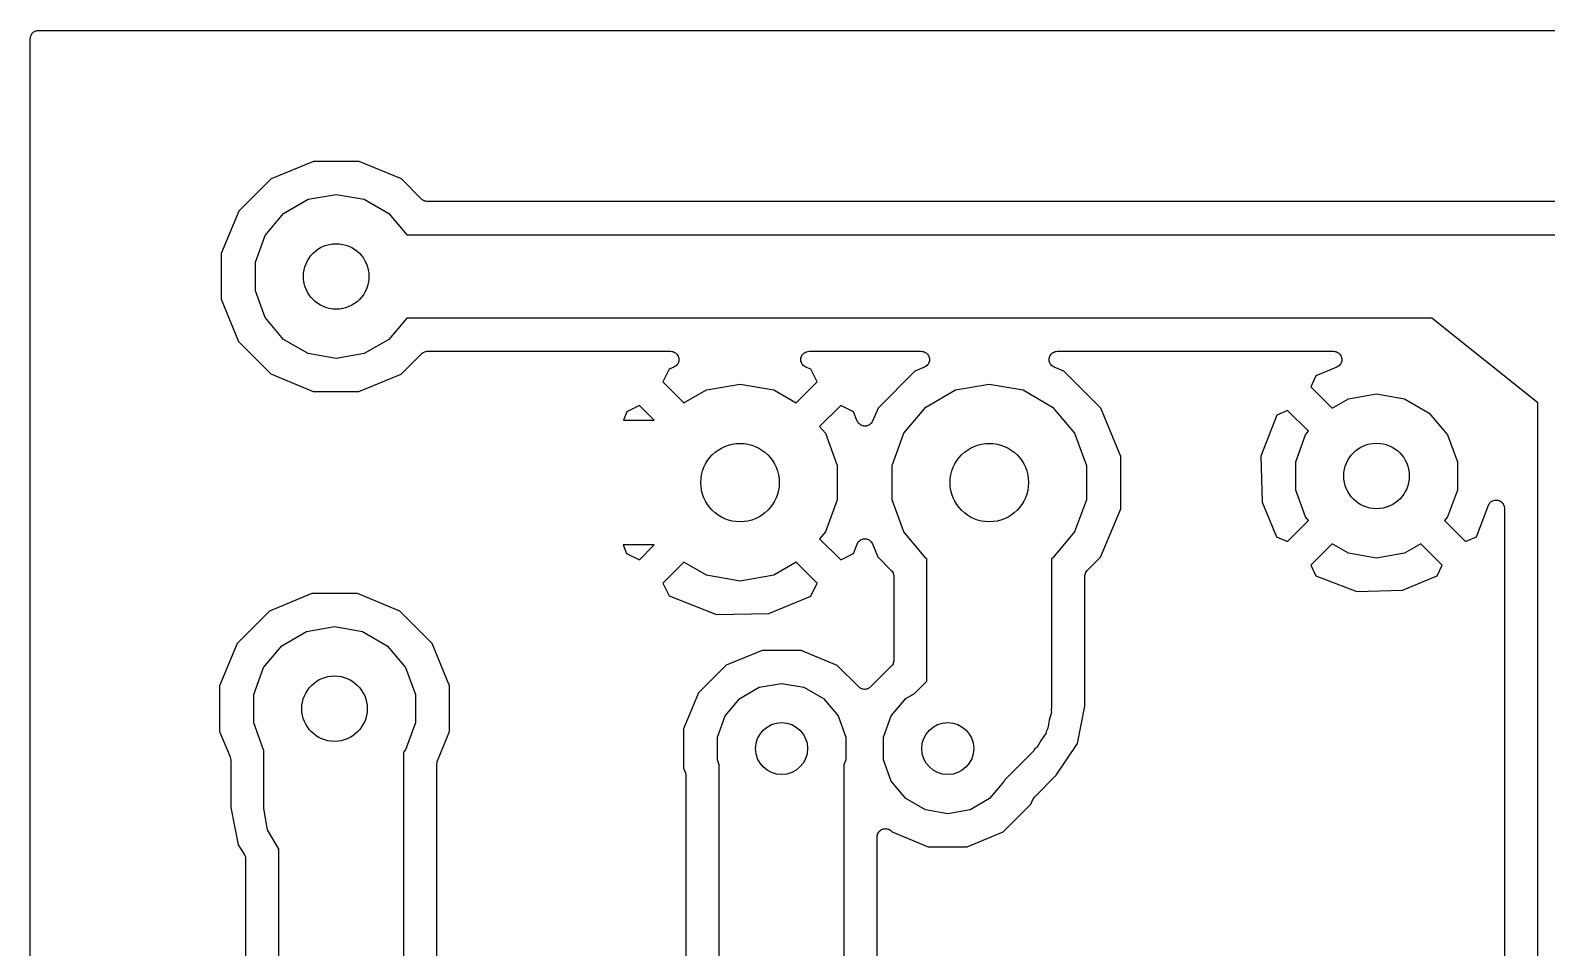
# Model space of a CAD drawing. Extents: x 74 to 224, y -146 to -46.
# Drawn here: x 175.46 to 198.64, y -60.19 to -46.18 of the extents above; entities that cross this region are included whole.
import ezdxf

# ---------------------------------------------------------------- set-up
doc = ezdxf.new("R2010")
doc.units = 0
doc.header["$MEASUREMENT"] = 0
doc.layers.add('BLACK', color=7, linetype='CONTINUOUS')

msp = doc.modelspace()

# ---------------------------------------------------------------- linework, layer by layer
at = {"layer": 'Black'}
for p, q in [((175.462, -46.303), (175.464, -46.2921)), ((175.462, -52.7022), (175.462, -46.303)), ((175.464, -46.2809), (175.468, -46.2705)), ((175.464, -46.2921), (175.464, -46.2809)), ((175.468, -46.2705), (175.47, -46.2596)), ((175.47, -46.2596), (175.475, -46.2499)), ((175.475, -46.2499), (175.479, -46.2395)), ((175.479, -46.2395), (175.486, -46.231)), ((175.486, -46.231), (175.492, -46.2214)), ((175.492, -46.2214), (175.5, -46.2142)), ((175.5, -46.2142), (175.507, -46.2057)), ((175.507, -46.2057), (175.517, -46.2002)), ((175.517, -46.2002), (175.525, -46.193)), ((175.525, -46.193), (175.536, -46.1892)), ((175.536, -46.1892), (175.546, -46.1837)), ((175.546, -46.1837), (175.557, -46.1817)), ((175.557, -46.1817), (175.567, -46.1779)), ((175.567, -46.1779), (175.578, -46.1779)), ((175.578, -46.1779), (175.589, -46.176)), ((175.589, -46.176), (203.966, -46.176)), ((179.789, -48.1784), (179.142, -48.4454)), ((180.488, -48.179), (179.789, -48.1784)), ((181.134, -48.4472), (180.488, -48.179)), ((179.142, -48.4454), (178.648, -48.9395)), ((181.442, -48.7561), (181.134, -48.4472)), ((179.33, -48.9754), (179.708, -48.7576)), ((179.708, -48.7576), (180.137, -48.6819)), ((180.137, -48.6819), (180.566, -48.7576)), ((180.566, -48.7576), (180.943, -48.9754)), ((181.447, -48.7594), (181.442, -48.7561)), ((181.45, -48.7637), (181.447, -48.7594)), ((181.465, -48.772), (181.45, -48.7637)), ((181.478, -48.7815), (181.465, -48.772)), ((181.484, -48.7829), (181.478, -48.7815)), ((181.489, -48.7857), (181.484, -48.7829)), ((181.505, -48.7886), (181.489, -48.7857)), ((181.521, -48.7929), (181.505, -48.7886)), ((181.526, -48.7924), (181.521, -48.7929)), ((181.532, -48.7934), (181.526, -48.7924)), ((203.991, -48.7934), (181.532, -48.7934)), ((178.648, -48.9395), (178.379, -49.5852)), ((179.05, -49.3092), (179.33, -48.9754)), ((180.943, -48.9754), (181.217, -49.3014)), ((178.901, -49.7186), (179.05, -49.3092)), ((181.217, -49.3014), (197.104, -49.3014)), ((197.104, -49.3014), (219.608, -49.3014)), ((178.379, -49.5852), (178.379, -50.2845)), ((178.901, -50.1542), (178.901, -49.7186)), ((178.379, -50.2845), (178.646, -50.9307)), ((179.05, -50.5636), (178.901, -50.1542)), ((179.33, -50.8974), (179.05, -50.5636)), ((181.217, -50.5714), (180.943, -50.8974)), ((196.881, -50.5714), (181.217, -50.5714)), ((198.501, -51.8672), (196.881, -50.5714)), ((178.646, -50.9307), (179.14, -51.4256)), ((179.708, -51.1152), (179.33, -50.8974)), ((180.943, -50.8974), (180.566, -51.1152)), ((180.137, -51.1909), (179.708, -51.1152)), ((180.566, -51.1152), (180.137, -51.1909)), ((181.131, -51.4274), (181.443, -51.1165)), ((181.443, -51.1165), (181.447, -51.1133)), ((181.447, -51.1133), (181.451, -51.1091)), ((181.451, -51.1091), (181.465, -51.1008)), ((181.465, -51.1008), (181.479, -51.0913)), ((181.479, -51.0913), (181.484, -51.0898)), ((181.484, -51.0898), (181.489, -51.0871)), ((181.489, -51.0871), (181.505, -51.0842)), ((181.505, -51.0842), (181.521, -51.0799)), ((181.521, -51.0799), (181.527, -51.0804)), ((181.527, -51.0804), (181.532, -51.0794)), ((181.532, -51.0794), (185.248, -51.0794)), ((185.248, -51.0794), (185.267, -51.0828)), ((185.267, -51.0828), (185.286, -51.0853)), ((185.286, -51.0853), (185.289, -51.0866)), ((185.289, -51.0866), (185.291, -51.0871)), ((185.291, -51.0871), (185.308, -51.0967)), ((185.308, -51.0967), (185.325, -51.1056)), ((185.325, -51.1056), (185.327, -51.1077)), ((185.327, -51.1077), (185.33, -51.1091)), ((185.33, -51.1091), (185.342, -51.1239)), ((185.342, -51.1239), (185.355, -51.1382)), ((185.355, -51.1382), (185.356, -51.1408)), ((185.356, -51.1408), (185.358, -51.1429)), ((185.358, -51.1429), (185.364, -51.1611)), ((185.364, -51.1611), (185.372, -51.1789)), ((185.372, -51.1789), (185.372, -51.1817)), ((185.372, -51.1817), (185.373, -51.1843)), ((185.373, -51.1843), (185.373, -51.2037)), ((185.373, -51.2037), (185.374, -51.223)), ((187.238, -51.2254), (187.239, -51.2049)), ((187.239, -51.1813), (187.247, -51.1622)), ((187.239, -51.1829), (187.239, -51.1813)), ((187.239, -51.1843), (187.239, -51.1829)), ((187.239, -51.2049), (187.239, -51.1843)), ((187.247, -51.1622), (187.254, -51.1429)), ((187.254, -51.1429), (187.255, -51.1417)), ((187.255, -51.1402), (187.269, -51.1248)), ((187.255, -51.1417), (187.255, -51.1402)), ((187.269, -51.1248), (187.282, -51.1091)), ((187.282, -51.1091), (187.283, -51.1083)), ((187.283, -51.1083), (187.284, -51.1071)), ((187.284, -51.1071), (187.302, -51.0973)), ((187.302, -51.0973), (187.32, -51.0871)), ((187.32, -51.0871), (187.322, -51.0868)), ((187.322, -51.0868), (187.323, -51.086)), ((187.323, -51.086), (187.343, -51.083)), ((187.343, -51.083), (187.364, -51.0794)), ((187.364, -51.0794), (189.078, -51.0794)), ((189.078, -51.0794), (189.097, -51.0828)), ((189.097, -51.0828), (189.116, -51.0853)), ((189.116, -51.0853), (189.118, -51.0866)), ((189.118, -51.0866), (189.121, -51.0871)), ((189.121, -51.0871), (189.138, -51.0968)), ((189.138, -51.0968), (189.155, -51.1057)), ((189.155, -51.1057), (189.157, -51.1077)), ((189.157, -51.1077), (189.159, -51.1091)), ((189.159, -51.1091), (189.172, -51.124)), ((189.172, -51.124), (189.185, -51.1383)), ((189.185, -51.1383), (189.186, -51.1408)), ((189.186, -51.1408), (189.188, -51.1429)), ((189.188, -51.1429), (189.194, -51.1611)), ((189.194, -51.1611), (189.202, -51.179)), ((189.202, -51.179), (189.202, -51.1818)), ((189.202, -51.1818), (189.203, -51.1843)), ((189.203, -51.1843), (189.203, -51.2037)), ((189.203, -51.2037), (189.203, -51.2231)), ((191.033, -51.2229), (191.034, -51.2036)), ((191.034, -51.1843), (191.035, -51.1817)), ((191.034, -51.2036), (191.034, -51.1843)), ((191.035, -51.1788), (191.043, -51.161)), ((191.035, -51.1817), (191.035, -51.1788)), ((191.043, -51.161), (191.049, -51.1429)), ((191.049, -51.1429), (191.051, -51.1407)), ((191.051, -51.1407), (191.052, -51.1381)), ((191.052, -51.1381), (191.065, -51.1239)), ((191.065, -51.1239), (191.078, -51.1091)), ((191.078, -51.1091), (191.08, -51.1077)), ((191.08, -51.1077), (191.082, -51.1056)), ((191.082, -51.1056), (191.099, -51.0967)), ((191.099, -51.0967), (191.116, -51.0871)), ((191.116, -51.0871), (191.119, -51.0866)), ((191.119, -51.0866), (191.121, -51.0852)), ((191.121, -51.0852), (191.14, -51.0827)), ((191.14, -51.0827), (191.159, -51.0794)), ((191.159, -51.0794), (195.38, -51.0794)), ((195.38, -51.0794), (195.399, -51.0828)), ((195.399, -51.0828), (195.418, -51.0853)), ((195.418, -51.0853), (195.421, -51.0866)), ((195.421, -51.0866), (195.424, -51.0871)), ((195.424, -51.0871), (195.44, -51.0967)), ((195.44, -51.0967), (195.458, -51.1056)), ((195.458, -51.1056), (195.459, -51.1077)), ((195.459, -51.1077), (195.462, -51.1091)), ((195.462, -51.1091), (195.474, -51.1239)), ((195.474, -51.1239), (195.487, -51.1382)), ((195.487, -51.1382), (195.488, -51.1408)), ((195.488, -51.1408), (195.49, -51.1429)), ((195.49, -51.1429), (195.497, -51.1611)), ((195.497, -51.1611), (195.504, -51.1789)), ((195.504, -51.1789), (195.504, -51.1817)), ((195.504, -51.1817), (195.505, -51.1843)), ((195.505, -51.1843), (195.505, -51.2037)), ((195.505, -51.2037), (195.506, -51.223)), ((179.14, -51.4256), (179.786, -51.6938)), ((180.485, -51.6944), (181.131, -51.4274)), ((185.227, -51.3526), (185.129, -51.5471)), ((185.296, -51.3237), (185.227, -51.3526)), ((185.313, -51.3134), (185.296, -51.3237)), ((185.33, -51.3037), (185.313, -51.3134)), ((185.331, -51.3015), (185.33, -51.3037)), ((185.334, -51.3), (185.331, -51.3015)), ((185.345, -51.2847), (185.334, -51.3)), ((185.358, -51.2699), (185.345, -51.2847)), ((185.359, -51.2673), (185.358, -51.2699)), ((185.361, -51.265), (185.359, -51.2673)), ((185.366, -51.2466), (185.361, -51.265)), ((185.373, -51.2285), (185.366, -51.2466)), ((185.374, -51.223), (185.373, -51.2256)), ((185.373, -51.2256), (185.373, -51.2285)), ((187.239, -51.2269), (187.238, -51.2254)), ((187.239, -51.2285), (187.239, -51.2269)), ((187.246, -51.2477), (187.239, -51.2285)), ((187.252, -51.2672), (187.246, -51.2477)), ((187.253, -51.2684), (187.252, -51.2672)), ((187.254, -51.2699), (187.253, -51.2684)), ((187.267, -51.2856), (187.254, -51.2699)), ((187.28, -51.3017), (187.267, -51.2856)), ((187.281, -51.3025), (187.28, -51.3017)), ((187.282, -51.3037), (187.281, -51.3025)), ((187.3, -51.314), (187.282, -51.3037)), ((187.317, -51.3246), (187.3, -51.314)), ((187.392, -51.3538), (187.317, -51.3246)), ((187.489, -51.5471), (187.392, -51.3538)), ((188.983, -51.3828), (188.418, -51.9471)), ((189.126, -51.3238), (188.983, -51.3828)), ((189.142, -51.3134), (189.126, -51.3238)), ((189.159, -51.3037), (189.142, -51.3134)), ((189.161, -51.3016), (189.159, -51.3037)), ((189.163, -51.3001), (189.161, -51.3016)), ((189.175, -51.2847), (189.163, -51.3001)), ((189.188, -51.2699), (189.175, -51.2847)), ((189.19, -51.2651), (189.188, -51.2673)), ((189.188, -51.2673), (189.188, -51.2699)), ((189.196, -51.2467), (189.19, -51.2651)), ((189.203, -51.2285), (189.196, -51.2467)), ((189.203, -51.2231), (189.203, -51.2257)), ((189.203, -51.2257), (189.203, -51.2285)), ((191.034, -51.2256), (191.033, -51.2229)), ((191.034, -51.2285), (191.034, -51.2256)), ((191.041, -51.2466), (191.034, -51.2285)), ((191.047, -51.2649), (191.041, -51.2466)), ((191.048, -51.2672), (191.047, -51.2649)), ((191.049, -51.2699), (191.048, -51.2672)), ((191.062, -51.2847), (191.049, -51.2699)), ((191.073, -51.3), (191.062, -51.2847)), ((191.076, -51.3015), (191.073, -51.3)), ((191.078, -51.3037), (191.076, -51.3015)), ((191.094, -51.3133), (191.078, -51.3037)), ((191.111, -51.3237), (191.094, -51.3133)), ((191.258, -51.3848), (191.111, -51.3237)), ((191.822, -51.9501), (191.258, -51.3848)), ((195.429, -51.3237), (195.109, -51.4564)), ((195.445, -51.3133), (195.429, -51.3237)), ((195.462, -51.3037), (195.445, -51.3133)), ((195.464, -51.3015), (195.462, -51.3037)), ((195.466, -51.3), (195.464, -51.3015)), ((195.478, -51.2847), (195.466, -51.3)), ((195.49, -51.2699), (195.478, -51.2847)), ((195.491, -51.2673), (195.49, -51.2699)), ((195.493, -51.265), (195.491, -51.2673)), ((195.499, -51.2466), (195.493, -51.265)), ((195.505, -51.2285), (195.499, -51.2466)), ((195.506, -51.223), (195.505, -51.2257)), ((195.505, -51.2257), (195.505, -51.2285)), ((185.129, -51.5471), (185.451, -51.8691)), ((185.451, -51.8691), (185.794, -51.6712)), ((185.794, -51.6712), (186.309, -51.5804)), ((186.309, -51.5804), (186.824, -51.6712)), ((186.824, -51.6712), (187.167, -51.8691)), ((187.167, -51.8691), (187.489, -51.5471)), ((189.151, -51.9326), (189.604, -51.6712)), ((189.604, -51.6712), (190.119, -51.5804)), ((190.119, -51.5804), (190.634, -51.6712)), ((190.634, -51.6712), (191.087, -51.9326)), ((195.109, -51.4564), (195.035, -51.623)), ((195.035, -51.623), (195.361, -51.9485)), ((179.786, -51.6938), (180.485, -51.6944)), ((184.77, -51.9063), (184.577, -52.0032)), ((184.997, -52.1335), (184.77, -51.9063)), ((187.848, -51.9063), (187.525, -52.2289)), ((188.042, -52.0038), (187.848, -51.9063)), ((195.361, -51.9485), (195.608, -51.8056)), ((195.608, -51.8056), (196.037, -51.7299)), ((196.037, -51.7299), (196.466, -51.8056)), ((196.466, -51.8056), (196.844, -52.0234)), ((198.501, -70.857), (198.501, -51.8672)), ((184.577, -52.0032), (184.526, -52.1335)), ((184.526, -52.1335), (184.997, -52.1335)), ((188.101, -52.1451), (188.042, -52.0038)), ((188.418, -51.9471), (188.336, -52.1452)), ((188.815, -52.3332), (189.151, -51.9326)), ((191.087, -51.9326), (191.423, -52.3332)), ((192.127, -52.6884), (191.822, -51.9501)), ((194.511, -52.055), (194.271, -52.6821)), ((194.676, -51.9822), (194.511, -52.055)), ((194.996, -52.3028), (194.676, -51.9822)), ((196.844, -52.0234), (197.124, -52.3572)), ((187.525, -52.2289), (187.613, -52.3332)), ((187.613, -52.3332), (187.792, -52.8246)), ((188.11, -52.1591), (188.101, -52.1451)), ((188.117, -52.1737), (188.11, -52.1591)), ((188.122, -52.1776), (188.117, -52.1737)), ((188.125, -52.1823), (188.122, -52.1776)), ((188.138, -52.1924), (188.125, -52.1823)), ((188.15, -52.2036), (188.138, -52.1924)), ((188.155, -52.2057), (188.15, -52.2036)), ((188.16, -52.2092), (188.155, -52.2057)), ((188.175, -52.2141), (188.16, -52.2092)), ((188.191, -52.2205), (188.175, -52.2141)), ((188.196, -52.2207), (188.191, -52.2205)), ((188.202, -52.2224), (188.196, -52.2207)), ((188.218, -52.2217), (188.202, -52.2224)), ((188.235, -52.2224), (188.218, -52.2217)), ((188.24, -52.2207), (188.235, -52.2224)), ((188.246, -52.2205), (188.24, -52.2207)), ((188.261, -52.2142), (188.246, -52.2205)), ((188.277, -52.2092), (188.261, -52.2142)), ((188.281, -52.2058), (188.277, -52.2092)), ((188.287, -52.2036), (188.281, -52.2058)), ((188.299, -52.1924), (188.287, -52.2036)), ((188.312, -52.1824), (188.299, -52.1924)), ((188.315, -52.1776), (188.312, -52.1824)), ((188.319, -52.1738), (188.315, -52.1776)), ((188.327, -52.1591), (188.319, -52.1738)), ((188.336, -52.1452), (188.327, -52.1591)), ((188.636, -52.8246), (188.815, -52.3332)), ((191.423, -52.3332), (191.602, -52.8246)), ((194.802, -52.7666), (194.951, -52.3572)), ((194.951, -52.3572), (194.996, -52.3028)), ((197.124, -52.3572), (197.273, -52.7666)), ((175.462, -54.5999), (175.462, -52.7022)), ((187.792, -52.8246), (187.792, -53.3474)), ((188.636, -53.3474), (188.636, -52.8246)), ((191.602, -52.8246), (191.602, -53.3474)), ((192.127, -53.4871), (192.127, -52.6884)), ((194.271, -52.6821), (194.29, -53.3829)), ((194.802, -53.2022), (194.802, -52.7666)), ((197.273, -52.7666), (197.273, -53.2022)), ((194.951, -53.6116), (194.802, -53.2022)), ((197.273, -53.2022), (197.124, -53.6116)), ((187.792, -53.3474), (187.613, -53.8388)), ((188.815, -53.8388), (188.636, -53.3474)), ((191.602, -53.3474), (191.423, -53.8388)), ((191.82, -54.2249), (192.127, -53.4871)), ((194.29, -53.3829), (194.509, -53.913)), ((197.563, -53.9138), (197.747, -53.4335)), ((197.747, -53.4335), (197.758, -53.4155)), ((197.758, -53.4155), (197.769, -53.3973)), ((197.769, -53.3973), (197.77, -53.3966)), ((197.77, -53.3957), (197.786, -53.3824)), ((197.77, -53.3966), (197.77, -53.3957)), ((197.786, -53.3824), (197.802, -53.3689)), ((197.802, -53.3689), (197.804, -53.3686)), ((197.804, -53.3679), (197.824, -53.361)), ((197.804, -53.3686), (197.804, -53.3679)), ((197.824, -53.361), (197.844, -53.3538)), ((197.844, -53.3538), (197.845, -53.3538)), ((197.845, -53.3538), (197.846, -53.3535)), ((197.846, -53.3535), (197.867, -53.3538)), ((197.867, -53.3538), (197.888, -53.3538)), ((197.888, -53.3538), (197.889, -53.3542)), ((197.889, -53.3542), (197.89, -53.3542)), ((197.89, -53.3542), (197.91, -53.3618)), ((197.91, -53.3618), (197.929, -53.3689)), ((197.929, -53.3689), (197.93, -53.3696)), ((197.93, -53.3696), (197.931, -53.37)), ((197.931, -53.37), (197.947, -53.3838)), ((197.947, -53.3838), (197.963, -53.3973)), ((197.963, -53.3973), (197.964, -53.3982)), ((197.964, -53.3982), (197.965, -53.3989)), ((197.965, -53.3989), (197.975, -53.4173)), ((197.975, -53.4173), (197.985, -53.4355)), ((197.985, -53.4355), (197.986, -53.4365)), ((197.986, -53.4365), (197.986, -53.4375)), ((197.986, -53.4375), (197.989, -53.4582)), ((197.989, -53.4582), (197.993, -53.4789)), ((197.993, -53.4789), (197.993, -70.5939)), ((194.676, -53.9866), (194.996, -53.666)), ((194.996, -53.666), (194.951, -53.6116)), ((197.124, -53.6116), (197.078, -53.666)), ((197.078, -53.666), (197.399, -53.9866)), ((187.613, -53.8388), (187.525, -53.9431)), ((187.525, -53.9431), (187.848, -54.2657)), ((188.107, -54.0092), (188.115, -53.9934)), ((188.115, -53.9934), (188.118, -53.9905)), ((188.118, -53.9905), (188.121, -53.9868)), ((188.121, -53.9868), (188.135, -53.9757)), ((188.135, -53.9757), (188.148, -53.9637)), ((188.148, -53.9637), (188.152, -53.962)), ((188.152, -53.962), (188.155, -53.9593)), ((188.155, -53.9593), (188.172, -53.9536)), ((188.172, -53.9536), (188.189, -53.9468)), ((188.189, -53.9468), (188.193, -53.9466)), ((188.193, -53.9466), (188.197, -53.9452)), ((188.197, -53.9452), (188.215, -53.9457)), ((188.215, -53.9457), (188.233, -53.9449)), ((188.233, -53.9449), (188.237, -53.9462)), ((188.237, -53.9462), (188.241, -53.9463)), ((188.241, -53.9463), (188.258, -53.9528)), ((188.258, -53.9528), (188.275, -53.9582)), ((188.275, -53.9582), (188.278, -53.9609)), ((188.278, -53.9609), (188.282, -53.9624)), ((188.282, -53.9624), (188.296, -53.9742)), ((188.296, -53.9742), (188.31, -53.9851)), ((188.31, -53.9851), (188.312, -53.9887)), ((188.312, -53.9887), (188.315, -53.9916)), ((188.315, -53.9916), (188.324, -54.0073)), ((189.151, -54.2394), (188.815, -53.8388)), ((191.423, -53.8388), (191.087, -54.2394)), ((194.509, -53.913), (194.676, -53.9866)), ((197.399, -53.9866), (197.563, -53.9138)), ((184.522, -54.0385), (184.576, -54.1682)), ((184.997, -54.0385), (184.522, -54.0385)), ((184.576, -54.1682), (184.77, -54.2657)), ((184.77, -54.2657), (184.997, -54.0385)), ((187.848, -54.2657), (188.041, -54.1688)), ((188.041, -54.1688), (188.098, -54.0245)), ((188.098, -54.0245), (188.107, -54.0092)), ((188.324, -54.0073), (188.333, -54.0223)), ((188.333, -54.0223), (188.416, -54.2219)), ((188.416, -54.2219), (188.621, -54.4278)), ((191.617, -54.4279), (191.817, -54.2276)), ((191.817, -54.2276), (191.82, -54.2249)), ((195.361, -54.0203), (195.035, -54.3458)), ((195.608, -54.1632), (195.361, -54.0203)), ((196.037, -54.2389), (195.608, -54.1632)), ((196.466, -54.1632), (196.037, -54.2389)), ((196.714, -54.0203), (196.466, -54.1632)), ((197.039, -54.3458), (196.714, -54.0203)), ((185.451, -54.3029), (185.129, -54.6249)), ((185.794, -54.5008), (185.451, -54.3029)), ((187.167, -54.3029), (186.824, -54.5008)), ((187.489, -54.6249), (187.167, -54.3029)), ((188.621, -54.4278), (188.625, -54.4323)), ((188.625, -54.4323), (188.629, -54.4359)), ((188.629, -54.4359), (188.637, -54.4503)), ((188.637, -54.4503), (188.647, -54.464)), ((189.166, -54.2482), (189.151, -54.2394)), ((189.166, -56.1205), (189.166, -54.2482)), ((191.087, -54.2394), (191.071, -54.2482)), ((191.071, -54.2482), (191.071, -56.515)), ((191.591, -54.464), (191.601, -54.4505)), ((191.601, -54.4505), (191.609, -54.4362)), ((191.609, -54.4362), (191.614, -54.4325)), ((191.614, -54.4325), (191.617, -54.4279)), ((195.035, -54.3458), (195.108, -54.5106)), ((196.966, -54.5124), (197.039, -54.3458)), ((175.462, -56.9136), (175.462, -54.5999)), ((185.129, -54.6249), (185.226, -54.8182)), ((186.309, -54.5916), (185.794, -54.5008)), ((186.824, -54.5008), (186.309, -54.5916)), ((187.391, -54.8194), (187.489, -54.6249)), ((188.647, -54.464), (188.648, -54.4693)), ((188.648, -54.4693), (188.651, -54.4741)), ((188.651, -54.4741), (188.654, -54.4905)), ((188.654, -54.4905), (188.658, -54.5066)), ((188.658, -54.5066), (188.658, -54.5121)), ((188.658, -54.5121), (188.659, -54.5175)), ((188.659, -54.5175), (188.659, -55.8017)), ((191.579, -54.5178), (191.58, -54.5122)), ((191.579, -56.5025), (191.579, -54.5178)), ((191.58, -54.5066), (191.584, -54.4906)), ((191.58, -54.5122), (191.58, -54.5066)), ((191.584, -54.4906), (191.587, -54.4744)), ((191.587, -54.4744), (191.59, -54.4695)), ((191.59, -54.4695), (191.591, -54.464)), ((195.108, -54.5106), (195.735, -54.7508)), ((196.436, -54.732), (196.966, -54.5124)), ((179.763, -54.7824), (179.117, -55.0494)), ((180.463, -54.783), (179.763, -54.7824)), ((181.108, -55.0512), (180.463, -54.783)), ((185.226, -54.8182), (185.948, -55.1011)), ((186.748, -55.0858), (187.391, -54.8194)), ((195.735, -54.7508), (196.436, -54.732)), ((179.117, -55.0494), (178.622, -55.5435)), ((181.602, -55.5461), (181.108, -55.0512)), ((185.948, -55.1011), (186.748, -55.0858)), ((179.305, -55.5794), (179.682, -55.3616)), ((179.682, -55.3616), (180.111, -55.2859)), ((180.111, -55.2859), (180.54, -55.3616)), ((180.54, -55.3616), (180.918, -55.5794)), ((178.622, -55.5435), (178.354, -56.1892)), ((179.025, -55.9132), (179.305, -55.5794)), ((180.918, -55.5794), (181.198, -55.9132)), ((181.869, -56.1923), (181.602, -55.5461)), ((186.647, -55.6496), (186.095, -55.8775)), ((187.244, -55.6501), (186.647, -55.6496)), ((187.795, -55.8789), (187.244, -55.6501)), ((188.648, -55.85), (188.647, -55.8554)), ((188.651, -55.8451), (188.648, -55.85)), ((188.654, -55.8288), (188.651, -55.8451)), ((188.658, -55.8128), (188.654, -55.8288)), ((188.659, -55.8017), (188.658, -55.8072)), ((188.658, -55.8072), (188.658, -55.8128)), ((178.876, -56.3226), (179.025, -55.9132)), ((181.198, -55.9132), (181.347, -56.3226)), ((186.095, -55.8775), (185.673, -56.2991)), ((188.124, -56.2085), (187.795, -55.8789)), ((188.621, -55.8915), (188.304, -56.2087)), ((188.624, -55.8869), (188.621, -55.8915)), ((188.629, -55.8833), (188.624, -55.8869)), ((188.637, -55.869), (188.629, -55.8833)), ((188.647, -55.8554), (188.637, -55.869)), ((178.354, -56.1892), (178.353, -56.8885)), ((181.869, -56.8916), (181.869, -56.1923)), ((185.673, -56.2991), (185.444, -56.8503)), ((186.304, -56.387), (186.603, -56.2141)), ((186.603, -56.2141), (186.944, -56.154)), ((186.944, -56.154), (187.285, -56.2141)), ((187.285, -56.2141), (187.584, -56.387)), ((188.133, -56.2149), (188.124, -56.2085)), ((188.141, -56.2228), (188.133, -56.2149)), ((188.151, -56.2275), (188.141, -56.2228)), ((188.16, -56.2339), (188.151, -56.2275)), ((188.171, -56.2367), (188.16, -56.2339)), ((188.181, -56.2415), (188.171, -56.2367)), ((188.192, -56.2424), (188.181, -56.2415)), ((188.203, -56.2453), (188.192, -56.2424)), ((188.214, -56.2444), (188.203, -56.2453)), ((188.225, -56.2453), (188.214, -56.2444)), ((188.235, -56.2425), (188.225, -56.2453)), ((188.247, -56.2415), (188.235, -56.2425)), ((188.257, -56.2368), (188.247, -56.2415)), ((188.267, -56.234), (188.257, -56.2368)), ((188.276, -56.2276), (188.267, -56.234)), ((188.287, -56.2229), (188.276, -56.2276)), ((188.294, -56.2151), (188.287, -56.2229)), ((188.304, -56.2087), (188.294, -56.2151)), ((188.844, -56.387), (188.977, -56.3104)), ((188.977, -56.3104), (189.166, -56.1205)), ((178.876, -56.7582), (178.876, -56.3226)), ((181.347, -56.3226), (181.347, -56.7582)), ((186.081, -56.652), (186.304, -56.387)), ((187.584, -56.387), (187.807, -56.652)), ((188.621, -56.652), (188.844, -56.387)), ((191.071, -56.515), (191.064, -56.5563)), ((191.466, -57.073), (191.579, -56.5025)), ((179.025, -57.1676), (178.876, -56.7582)), ((181.347, -56.7582), (181.198, -57.1676)), ((185.963, -56.977), (186.081, -56.652)), ((187.807, -56.652), (187.925, -56.977)), ((188.503, -56.977), (188.621, -56.652)), ((191.036, -56.7182), (191.014, -56.8408)), ((191.068, -56.598), (191.036, -56.7182)), ((191.064, -56.5563), (191.068, -56.598)), ((175.462, -74.62), (175.462, -56.9136)), ((178.353, -56.8885), (178.514, -57.2778)), ((181.683, -57.3384), (181.869, -56.8916)), ((185.444, -56.8503), (185.444, -57.4471)), ((185.963, -57.3229), (185.963, -56.977)), ((187.925, -56.977), (187.925, -57.3229)), ((188.503, -57.3229), (188.503, -56.977)), ((190.982, -56.9175), (190.911, -57.0195)), ((190.993, -56.8771), (190.982, -56.9175)), ((191.014, -56.8408), (190.993, -56.8771)), ((179.032, -57.1758), (179.025, -57.1676)), ((179.032, -58.0644), (179.032, -57.1758)), ((181.198, -57.1676), (181.165, -57.2061)), ((181.165, -57.2061), (181.165, -69.9522)), ((190.793, -57.1885), (190.354, -57.6268)), ((190.817, -57.1542), (190.793, -57.1885)), ((190.849, -57.1273), (190.817, -57.1542)), ((190.911, -57.0195), (190.849, -57.1273)), ((191.143, -57.5566), (191.466, -57.073)), ((178.514, -57.2778), (178.515, -57.2805)), ((178.515, -57.2805), (178.516, -57.2829)), ((178.516, -57.2829), (178.52, -57.3019)), ((178.52, -57.3019), (178.524, -57.3209)), ((178.524, -57.3209), (178.523, -57.3236)), ((178.523, -57.3236), (178.524, -57.3263)), ((178.524, -57.3263), (178.524, -58.0519)), ((181.673, -57.3871), (181.674, -57.3843)), ((181.673, -69.6616), (181.673, -57.3871)), ((181.674, -57.3815), (181.678, -57.3627)), ((181.674, -57.3843), (181.674, -57.3815)), ((181.678, -57.3627), (181.681, -57.3437)), ((181.681, -57.3437), (181.683, -57.3412)), ((181.683, -57.3412), (181.683, -57.3384)), ((185.444, -57.4471), (185.474, -57.5205)), ((185.992, -57.4008), (185.963, -57.3229)), ((185.992, -61.0684), (185.992, -57.4008)), ((187.925, -57.3229), (187.897, -57.4008)), ((187.897, -57.4008), (187.897, -61.468)), ((188.621, -57.648), (188.503, -57.3229)), ((185.474, -57.5205), (185.474, -57.5232)), ((185.474, -57.5232), (185.476, -57.5255)), ((185.476, -57.5255), (185.479, -57.5446)), ((185.479, -57.5446), (185.483, -57.5635)), ((185.483, -57.5635), (185.483, -57.5663)), ((185.483, -57.5663), (185.483, -57.569)), ((185.483, -57.569), (185.483, -60.5958)), ((188.844, -57.913), (188.621, -57.648)), ((190.347, -57.648), (190.124, -57.913)), ((190.354, -57.6268), (190.347, -57.648)), ((190.813, -57.8865), (191.143, -57.5566)), ((189.143, -58.0859), (188.844, -57.913)), ((190.124, -57.913), (189.825, -58.0859)), ((190.755, -58.0009), (190.786, -57.9276)), ((190.786, -57.9276), (190.787, -57.9253)), ((190.787, -57.9253), (190.788, -57.9226)), ((190.788, -57.9226), (190.799, -57.9067)), ((190.799, -57.9067), (190.809, -57.8904)), ((190.809, -57.8904), (190.811, -57.8887)), ((190.811, -57.8887), (190.813, -57.8865)), ((178.524, -58.0519), (178.637, -58.6224)), ((179.089, -58.3902), (179.032, -58.0644)), ((189.484, -58.146), (189.143, -58.0859)), ((189.825, -58.0859), (189.484, -58.146)), ((190.333, -58.4225), (190.755, -58.0009)), ((179.255, -58.6767), (179.089, -58.3902)), ((188.447, -58.4067), (188.459, -58.3949)), ((188.459, -58.3949), (188.464, -58.3926)), ((188.464, -58.3926), (188.468, -58.3891)), ((188.468, -58.3891), (188.484, -58.3834)), ((188.484, -58.3834), (188.499, -58.3763)), ((188.499, -58.3763), (188.504, -58.3759)), ((188.504, -58.3759), (188.509, -58.374)), ((188.509, -58.374), (188.526, -58.374)), ((188.526, -58.374), (188.543, -58.3725)), ((188.543, -58.3725), (188.548, -58.374)), ((188.548, -58.374), (188.554, -58.374)), ((188.554, -58.374), (188.569, -58.3797)), ((188.569, -58.3797), (188.585, -58.384)), ((188.585, -58.384), (188.59, -58.3872)), ((188.59, -58.3872), (188.595, -58.3891)), ((188.595, -58.3891), (188.608, -58.3998)), ((188.608, -58.3998), (188.621, -58.4093)), ((178.637, -58.6224), (178.731, -58.7626)), ((188.404, -58.499), (188.407, -58.4826)), ((188.404, -61.4555), (188.404, -58.499)), ((188.407, -58.4826), (188.409, -58.4661)), ((188.409, -58.4661), (188.411, -58.461)), ((188.411, -58.461), (188.412, -58.4556)), ((188.412, -58.4556), (188.42, -58.4412)), ((188.42, -58.4412), (188.428, -58.4261)), ((188.428, -58.4261), (188.431, -58.4222)), ((188.431, -58.4222), (188.434, -58.4174)), ((188.434, -58.4174), (188.447, -58.4067)), ((188.621, -58.4093), (188.633, -58.4211)), ((188.633, -58.4211), (189.184, -58.6499)), ((189.781, -58.6504), (190.333, -58.4225)), ((178.731, -58.7626), (178.737, -58.7766)), ((178.737, -58.7766), (178.745, -58.7897)), ((178.745, -58.7897), (178.746, -58.7966)), ((178.746, -58.7966), (178.749, -58.803)), ((178.749, -58.803), (178.75, -58.8182)), ((178.75, -58.8182), (178.752, -58.8332)), ((178.752, -58.8332), (178.752, -69.6607)), ((179.26, -58.6815), (179.255, -58.6767)), ((179.26, -69.9522), (179.26, -58.6815)), ((189.184, -58.6499), (189.781, -58.6504))]:
    msp.add_line(p, q, dxfattribs=at)
for centre, radius in [((180.137, -49.9364), 0.5004), ((186.309, -53.086), 0.5994), ((190.119, -53.086), 0.5994), ((196.037, -52.9844), 0.5004), ((180.111, -56.5404), 0.5004), ((186.944, -57.15), 0.3969), ((189.484, -57.15), 0.3969)]:
    msp.add_circle(centre, radius, dxfattribs=at)

doc.saveas('drawing.dxf')
